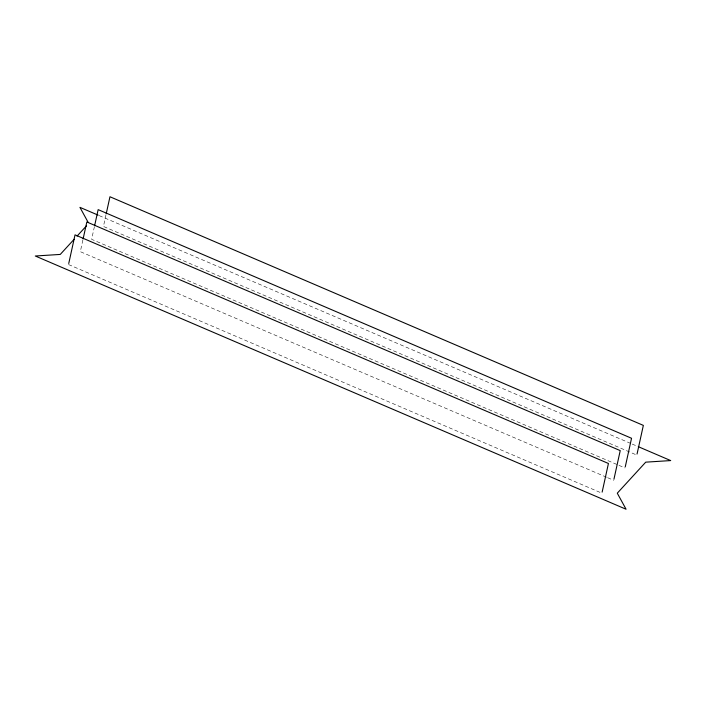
<?xml version="1.0" encoding="UTF-8"?>
<svg xmlns="http://www.w3.org/2000/svg" width="706" height="706" viewBox="0 0 706 706"><rect width="100%" height="100%" fill="white"/><g stroke="black" fill="none" stroke-linecap="round" stroke-linejoin="round"><path stroke-width="0.53" stroke-dasharray="3.53 2.65" d="M82.876 239.996L80.307 251.663L606.622 477.265M94.427 226.591L91.63 239.316L617.935 464.919M105.988 214.783L103.429 226.45L636.821 455.088M99.167 215.586L631.182 443.633M632.197 444.065L637.262 446.236M618.95 465.351L625.022 467.954M607.628 477.697L613.708 480.301M68.508 264.538L601.9 493.176"/><path stroke-width="1.06" d="M68.747 263.479L75.039 234.842L608.431 463.48L602.139 492.117M83.105 238.937L86.838 221.975L620.23 450.613L613.938 479.242M94.657 225.532L98.152 209.629L631.543 438.267L625.251 466.895M106.227 213.724L109.959 196.753L643.351 425.391L637.05 454.029M74.121 239.299L60.266 254.425L35.3 256.004L626.081 509.247L617.282 493.194L645.734 462.156L670.7 460.577L638.277 446.677M77.042 236.122L86.529 225.779M98.16 215.154L79.919 207.335L88.197 222.443"/></g></svg>
